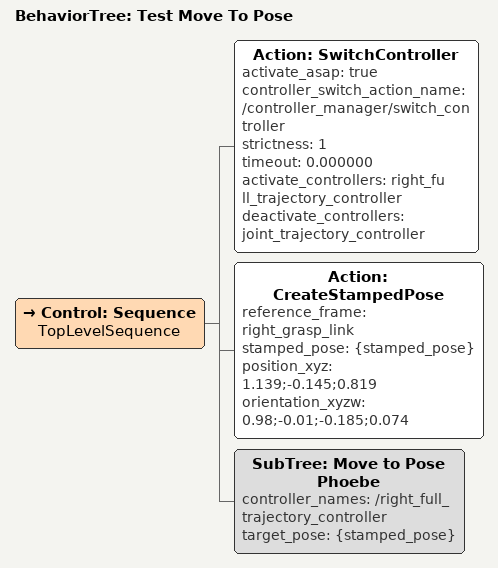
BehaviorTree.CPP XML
<?xml version="1.0" encoding="UTF-8" ?>
<root BTCPP_format="4" main_tree_to_execute="Test Move To Pose">
  <BehaviorTree ID="Test Move To Pose" _description="">
    <Control ID="Sequence" name="TopLevelSequence">
      <Action
        ID="SwitchController"
        activate_asap="true"
        controller_switch_action_name="/controller_manager/switch_controller"
        strictness="1"
        timeout="0.000000"
        activate_controllers="right_full_trajectory_controller"
        deactivate_controllers="joint_trajectory_controller"
      />
      <Action
        ID="CreateStampedPose"
        reference_frame="right_grasp_link"
        stamped_pose="{stamped_pose}"
        position_xyz="1.139;-0.145;0.819"
        orientation_xyzw="0.98;-0.01;-0.185;0.074"
      />
      <SubTree
        ID="Move to Pose Phoebe"
        controller_names="/right_full_trajectory_controller"
        target_pose="{stamped_pose}"
      />
    </Control>
  </BehaviorTree>
</root>
